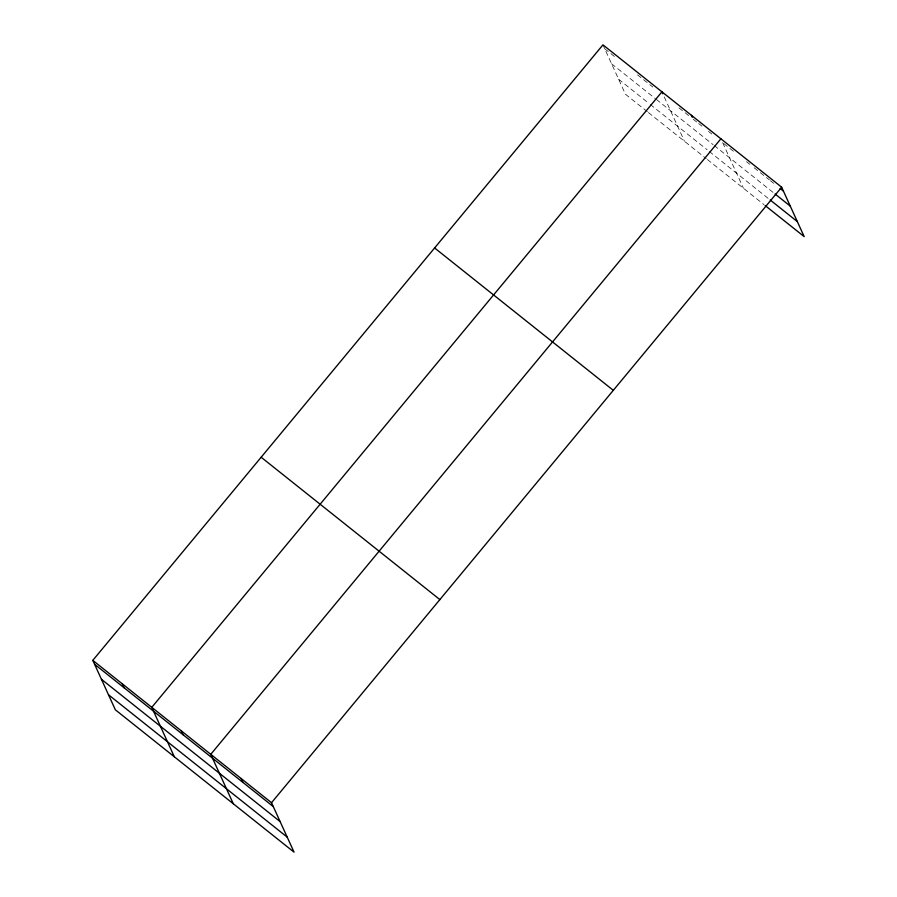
<?xml version="1.0" encoding="UTF-8"?>
<svg xmlns="http://www.w3.org/2000/svg" width="897" height="897" viewBox="0 0 897 897"><rect width="100%" height="100%" fill="white"/><g stroke="black" fill="none" stroke-linecap="round" stroke-linejoin="round"><path stroke-width="0.67" stroke-dasharray="4.49 3.36" d="M604.724 48.741L614.546 56.567M637.487 74.832L652.781 87.02M678.984 107.898L689.905 116.599M693.179 119.2L697.552 122.687M698.64 123.551L701.925 126.163M708.473 131.388L711.747 133.989M723.756 143.554L735.697 153.062M746.539 161.707L749.802 164.297M754.142 167.761L769.323 179.86M770.411 180.723L773.674 183.313M611.575 63.765L655.259 98.569M656.346 99.432L713.137 144.675M714.236 145.538L774.01 193.158M618.627 79.25L648.116 102.74M650.303 104.478L707.094 149.721M709.28 151.458L769.133 199.134M647.32 111.677L625.478 94.286L603.389 45.825M648.408 112.551L706.298 158.657M707.385 159.531L764.042 204.662M722.668 142.69L743.422 188.235M664.262 96.966L684.456 141.255"/><path stroke-width="1.35" d="M92.806 660.36L271.522 802.714L294.048 852.15L115.343 709.796L92.806 660.36L602.952 44.85L781.657 187.204L804.194 236.64L765.13 205.525M720.896 138.811L210.761 754.321L233.287 803.746M271.522 802.714L781.657 187.204M780.177 188.505L783.429 191.095M775.098 194.021L790.279 206.119M770.209 199.997L797.343 221.604M434.608 247.964L613.313 390.33M261.162 457.246L439.866 599.6M94.577 664.251L273.293 806.605M101.428 679.276L280.144 821.63M108.492 694.76L287.197 837.125M691.408 115.321L692.293 117.26M662.816 93.77L661.93 91.83L151.784 707.341L174.31 756.776M241.136 778.518L242.919 782.408M181.272 730.831L183.044 734.71M122.295 683.85L124.066 687.741"/></g></svg>
